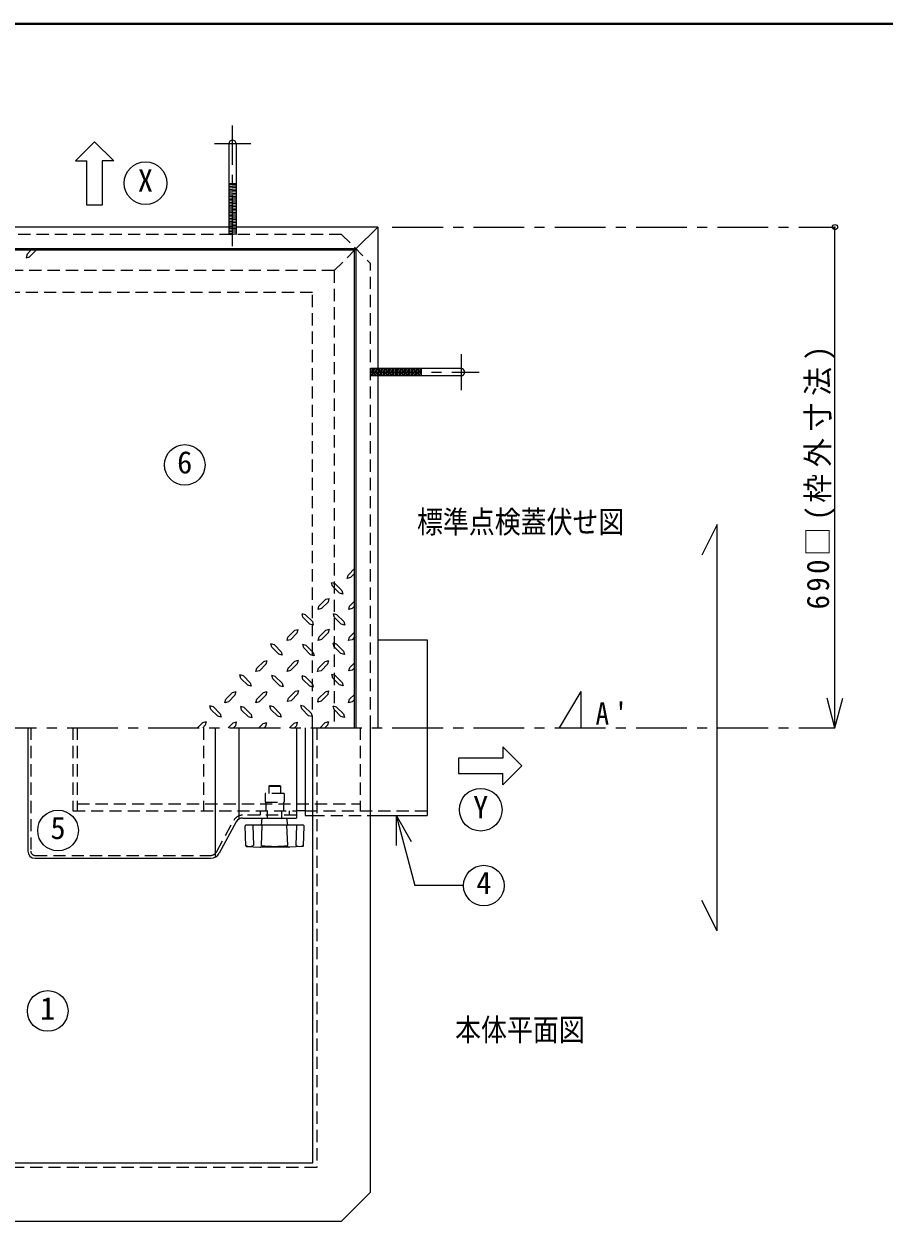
# Model space of a CAD drawing. Units: millimetres at full size, sheet at 1:7; details may follow other scales. Extents: x -1487 to 1348, y -983 to 984.
# Drawn here: x -229 to 364, y 159 to 984 of the extents above; entities that cross this region are included whole.
import ezdxf
from ezdxf.enums import TextEntityAlignment as Align

# ---------------------------------------------------------------- set-up
doc = ezdxf.new("R2010")
doc.units = ezdxf.units.MM
doc.header["$LTSCALE"] = 7
doc.header["$PDMODE"] = 32
doc.header["$PDSIZE"] = 3.5
doc.linetypes.add('CHAIN1', pattern=[8, 5, -1, 1, -1])
doc.linetypes.add('DASHED1', pattern=[1.8, 1.2, -0.6])
doc.layers.add('0-A', color=4, linetype='Continuous', lineweight=9)
doc.styles.add('ＭＳ ゴシック', font='')
doc.styles.get('ＭＳ ゴシック').set_extended_font_data('MS Gothic')

msp = doc.modelspace()

# ---------------------------------------------------------------- linework, layer by layer
at = {"layer": '0-A', "color": 1, "lineweight": 40}
msp.add_line((1347.643, 983.513), (-1487.357, 983.513), dxfattribs=at)
at = {"layer": '0-A', "linetype": 'CHAIN1'}
for p, q in [((-84.857, 830.412), (-84.857, 913.412)), ((-72.357, 900.912), (-97.357, 900.912)), ((25.143, 843.513), (330.143, 843.513)), ((72.541, 756.013), (72.541, 731.013)), ((10.143, 743.513), (85.041, 743.513)), ((155.143, 523.513), (140.143, 498.513)), ((155.143, 523.513), (155.143, 498.513)), ((-814.857, 498.513), (330.143, 498.513))]:
    msp.add_line(p, q, dxfattribs=at)
at = {"layer": '0-A', "color": 7, "lineweight": 18}
for p, q in [((-87.357, 900.912), (-87.357, 843.513)), ((-82.357, 900.912), (-82.357, 843.513)), ((15.143, 843.513), (-674.857, 843.513)), ((0.143, 828.513), (15.143, 843.513)), ((15.143, 843.513), (15.143, 498.513)), ((0.143, 828.513), (-659.857, 828.513)), ((0.143, 828.513), (0.143, 498.513)), ((72.541, 746.013), (15.143, 746.013)), ((72.541, 741.013), (15.143, 741.013)), ((15.143, 559.013), (49.143, 559.013)), ((49.143, 559.013), (49.143, 438.013)), ((-225.857, 498.513), (-225.857, 413.522)), ((-40.857, 498.513), (-40.857, 436.238)), ((-34.857, 498.513), (-34.857, 438.013)), ((-34.857, 438.013), (-29.857, 438.013)), ((10.143, 438.013), (49.143, 438.013)), ((27.762, 438.274), (27.762, 417.274)), ((27.762, 438.274), (40.775, 389.71)), ((27.762, 438.274), (38.262, 420.088)), ((-82.279, 433.632), (-93.991, 412.159)), ((-77.889, 436.238), (-40.857, 436.238)), ((-75.725, 417.172), (-76.209, 430.72)), ((-36.006, 431.238), (-75.709, 431.238)), ((-70.98, 431.238), (-70.48, 417.238)), ((-64.857, 431.238), (-64.357, 436.238)), ((-64.847, 417.238), (-64.347, 431.238)), ((-46.868, 417.238), (-47.368, 431.238)), ((-46.857, 431.238), (-47.357, 436.238)), ((-40.734, 431.238), (-41.234, 417.238)), ((-35.99, 417.172), (-35.506, 430.72)), ((-75.249, 416.691), (-66.098, 416.25)), ((-46.098, 416.238), (-65.616, 416.238)), ((-36.466, 416.691), (-45.617, 416.25)), ((-220.857, 408.522), (-99.748, 408.522)), ((74.291, 389.71), (40.775, 389.71))]:
    msp.add_line(p, q, dxfattribs=at)
at = {"layer": '0-A'}
for p, q in [((-185.107, 858.513), (-185.107, 889.138)), ((-174.607, 889.138), (-174.607, 858.513)), ((-166.732, 889.138), (-174.607, 889.138)), ((-82.357, 873.412), (-87.357, 873.412)), ((-87.357, 872.542), (-82.357, 872.95)), ((-87.357, 871.538), (-82.357, 871.947)), ((-87.357, 870.535), (-82.357, 870.943)), ((-87.357, 869.532), (-82.357, 869.94)), ((-87.357, 868.528), (-82.357, 868.937)), ((-87.357, 867.525), (-82.357, 867.933)), ((-87.357, 866.522), (-82.357, 866.93)), ((-174.607, 858.513), (-185.107, 858.513)), ((-87.357, 865.518), (-82.357, 865.927)), ((-87.357, 864.515), (-82.357, 864.923)), ((-87.357, 863.512), (-82.357, 863.92)), ((-87.357, 862.508), (-82.357, 862.917)), ((-87.357, 861.505), (-82.357, 861.913)), ((-87.357, 860.502), (-82.357, 860.91)), ((-87.357, 859.498), (-82.357, 859.907)), ((-87.357, 858.495), (-82.357, 858.903)), ((-87.357, 857.492), (-82.357, 857.9)), ((-87.357, 856.488), (-82.357, 856.897)), ((-87.357, 855.485), (-82.357, 855.893)), ((-87.357, 854.482), (-82.357, 854.89)), ((-87.357, 853.478), (-82.357, 853.887)), ((-87.357, 852.475), (-82.357, 852.883)), ((-87.357, 851.472), (-82.357, 851.88)), ((-87.357, 850.468), (-82.357, 850.877)), ((-87.357, 849.465), (-82.357, 849.873)), ((-87.357, 848.462), (-82.357, 848.87)), ((-87.357, 847.458), (-82.357, 847.867)), ((-87.357, 846.455), (-82.357, 846.863)), ((-87.357, 845.452), (-82.357, 845.86)), ((-87.357, 844.448), (-82.357, 844.857)), ((-86.524, 843.513), (-82.357, 843.853)), ((330.143, 498.513), (330.143, 843.513)), ((-223.695, 827.513), (-226.395, 824.813)), ((-220.137, 827.513), (-224.67, 823.088)), ((0.143, 828.513), (-0.857, 827.513)), ((15.143, 741.846), (15.483, 746.013)), ((16.078, 741.013), (16.486, 746.013)), ((17.081, 741.013), (17.49, 746.013)), ((18.085, 741.013), (18.493, 746.013)), ((19.088, 741.013), (19.496, 746.013)), ((20.091, 741.013), (20.5, 746.013)), ((21.095, 741.013), (21.503, 746.013)), ((22.098, 741.013), (22.506, 746.013)), ((23.101, 741.013), (23.51, 746.013)), ((24.105, 741.013), (24.513, 746.013)), ((25.108, 741.013), (25.516, 746.013)), ((26.111, 741.013), (26.52, 746.013)), ((27.115, 741.013), (27.523, 746.013)), ((28.118, 741.013), (28.526, 746.013)), ((29.121, 741.013), (29.53, 746.013)), ((30.125, 741.013), (30.533, 746.013)), ((31.128, 741.013), (31.536, 746.013)), ((32.131, 741.013), (32.54, 746.013)), ((33.135, 741.013), (33.543, 746.013)), ((34.138, 741.013), (34.546, 746.013)), ((35.141, 741.013), (35.55, 746.013)), ((36.145, 741.013), (36.553, 746.013)), ((37.148, 741.013), (37.556, 746.013)), ((38.151, 741.013), (38.56, 746.013)), ((39.155, 741.013), (39.563, 746.013)), ((40.158, 741.013), (40.566, 746.013)), ((41.161, 741.013), (41.57, 746.013)), ((42.165, 741.013), (42.573, 746.013)), ((43.168, 741.013), (43.576, 746.013)), ((44.171, 741.013), (44.58, 746.013)), ((45.041, 746.013), (45.041, 741.013)), ((-0.857, 608.233), (-5.282, 603.701)), ((-0.857, 604.676), (-3.557, 601.976)), ((-16.007, 595.976), (-16.607, 598.376)), ((-14.282, 597.776), (-16.607, 598.376)), ((-16.007, 595.976), (-11.282, 591.251)), ((-14.282, 597.776), (-9.482, 592.976)), ((-20.582, 587.051), (-25.307, 582.326)), ((-20.582, 587.051), (-18.182, 587.651)), ((-18.782, 585.326), (-18.182, 587.651)), ((-8.882, 590.651), (-11.282, 591.251)), ((-9.482, 592.976), (-8.882, 590.651)), ((-18.782, 585.326), (-23.582, 580.601)), ((-0.857, 585.701), (-4.232, 582.326)), ((-34.607, 576.326), (-36.932, 577.001)), ((-36.332, 574.601), (-36.932, 577.001)), ((-36.332, 574.601), (-31.607, 569.876)), ((-34.607, 576.326), (-29.807, 571.601)), ((-29.207, 569.276), (-31.607, 569.876)), ((-29.807, 571.601), (-29.207, 569.276)), ((-14.732, 574.526), (-15.332, 576.926)), ((-13.007, 576.326), (-15.332, 576.926)), ((-14.732, 574.526), (-10.007, 569.876)), ((-41.957, 565.676), (-46.682, 560.951)), ((-40.232, 563.951), (-44.957, 559.151)), ((-41.957, 565.676), (-39.557, 566.276)), ((-40.232, 563.951), (-39.557, 566.276)), ((-25.832, 558.701), (-25.232, 561.101)), ((-20.507, 565.826), (-25.232, 561.101)), ((-18.782, 564.101), (-23.507, 559.301)), ((-20.507, 565.826), (-18.107, 566.426)), ((-18.782, 564.101), (-18.107, 566.426)), ((-0.857, 564.326), (-4.232, 560.951)), ((-57.707, 553.901), (-58.382, 556.301)), ((-55.982, 555.626), (-58.382, 556.301)), ((-57.707, 553.901), (-52.982, 549.176)), ((-47.282, 558.551), (-46.682, 560.951)), ((-44.957, 559.151), (-47.282, 558.551)), ((-35.807, 553.451), (-36.482, 555.851)), ((-34.082, 555.176), (-36.482, 555.851)), ((-35.807, 553.451), (-31.082, 548.726)), ((-34.082, 555.176), (-29.357, 550.451)), ((-23.507, 559.301), (-25.832, 558.701)), ((-13.232, 556.001), (-15.557, 556.676)), ((-14.957, 554.276), (-15.557, 556.676)), ((-14.957, 554.276), (-10.232, 549.551)), ((-13.232, 556.001), (-8.432, 551.276)), ((-4.907, 558.551), (-4.232, 560.951)), ((-2.507, 559.151), (-4.907, 558.551)), ((-0.857, 560.801), (-2.507, 559.151)), ((-63.332, 544.226), (-60.932, 544.901)), ((-61.607, 542.501), (-60.932, 544.901)), ((-41.882, 544.376), (-39.482, 545.051)), ((-40.157, 542.651), (-39.482, 545.051)), ((-28.682, 548.126), (-31.082, 548.726)), ((-29.357, 550.451), (-28.682, 548.126)), ((-20.957, 544.226), (-18.557, 544.901)), ((-19.157, 542.501), (-18.557, 544.901)), ((-68.732, 537.176), (-68.057, 539.576)), ((-66.332, 537.776), (-68.732, 537.176)), ((-63.332, 544.226), (-68.057, 539.576)), ((-61.607, 542.501), (-66.332, 537.776)), ((-47.282, 537.251), (-46.607, 539.651)), ((-44.882, 537.926), (-47.282, 537.251)), ((-41.882, 544.376), (-46.607, 539.651)), ((-40.157, 542.651), (-44.882, 537.926)), ((-26.282, 537.176), (-25.607, 539.576)), ((-23.882, 537.776), (-26.282, 537.176)), ((-20.957, 544.226), (-25.607, 539.576)), ((-19.157, 542.501), (-23.882, 537.776)), ((-4.757, 537.626), (-4.157, 540.026)), ((-2.432, 538.226), (-4.757, 537.626)), ((-0.857, 543.199), (-4.157, 540.026)), ((-0.857, 539.801), (-2.432, 538.226)), ((-77.357, 534.251), (-79.757, 534.926)), ((-79.082, 532.526), (-79.757, 534.926)), ((-79.082, 532.526), (-74.357, 527.801)), ((-77.357, 534.251), (-72.632, 529.526)), ((-57.107, 532.151), (-57.782, 534.551)), ((-55.382, 533.876), (-57.782, 534.551)), ((-57.107, 532.151), (-52.382, 527.426)), ((-55.382, 533.876), (-50.657, 529.151)), ((-34.607, 533.576), (-36.932, 534.176)), ((-36.332, 531.776), (-36.932, 534.176)), ((-36.332, 531.776), (-31.607, 527.126)), ((-34.607, 533.576), (-29.807, 528.851)), ((-29.807, 528.851), (-29.207, 526.451)), ((-14.132, 534.551), (-16.457, 535.151)), ((-15.857, 532.751), (-16.457, 535.151)), ((-15.857, 532.751), (-11.132, 528.026)), ((-14.132, 534.551), (-9.332, 529.751)), ((-8.732, 527.426), (-11.132, 528.026)), ((-9.332, 529.751), (-8.732, 527.426)), ((-84.782, 522.851), (-89.432, 518.126)), ((-82.982, 521.126), (-87.707, 516.401)), ((-84.782, 522.851), (-82.382, 523.526)), ((-82.982, 521.126), (-82.382, 523.526)), ((-63.482, 522.851), (-68.207, 518.126)), ((-61.682, 521.126), (-66.482, 516.326)), ((-63.482, 522.851), (-61.082, 523.451)), ((-61.682, 521.126), (-61.082, 523.451)), ((-41.582, 523.601), (-46.307, 518.876)), ((-39.857, 521.876), (-44.582, 517.076)), ((-41.582, 523.601), (-39.182, 524.201)), ((-39.857, 521.876), (-39.182, 524.201)), ((-29.207, 526.451), (-31.607, 527.126)), ((-20.807, 523.301), (-25.532, 518.576)), ((-19.082, 521.576), (-23.807, 516.851)), ((-20.807, 523.301), (-18.407, 523.976)), ((-19.082, 521.576), (-18.407, 523.976)), ((-0.857, 521.501), (-4.232, 518.126)), ((-98.057, 512.876), (-100.457, 513.476)), ((-99.782, 511.076), (-100.457, 513.476)), ((-98.057, 512.876), (-93.332, 508.151)), ((-90.107, 515.726), (-89.432, 518.126)), ((-87.707, 516.401), (-90.107, 515.726)), ((-78.632, 510.626), (-79.232, 513.026)), ((-76.907, 512.426), (-79.232, 513.026)), ((-76.907, 512.426), (-72.107, 507.701)), ((-68.807, 515.726), (-68.207, 518.126)), ((-66.482, 516.326), (-68.807, 515.726)), ((-58.457, 511.076), (-59.057, 513.476)), ((-56.732, 512.876), (-59.057, 513.476)), ((-56.732, 512.876), (-51.932, 508.151)), ((-46.982, 516.476), (-46.307, 518.876)), ((-44.582, 517.076), (-46.982, 516.476)), ((-35.432, 513.176), (-37.832, 513.851)), ((-37.157, 511.451), (-37.832, 513.851)), ((-35.432, 513.176), (-30.707, 508.451)), ((-26.132, 516.176), (-25.532, 518.576)), ((-23.807, 516.851), (-26.132, 516.176)), ((-13.157, 512.726), (-15.482, 513.401)), ((-14.882, 511.001), (-15.482, 513.401)), ((-13.157, 512.726), (-8.357, 508.001)), ((-4.907, 515.726), (-4.232, 518.126)), ((-2.507, 516.401), (-4.907, 515.726)), ((-0.857, 518.051), (-2.507, 516.401)), ((330.143, 498.513), (324.707, 518.797)), ((330.143, 498.513), (335.578, 518.797)), ((-99.782, 511.076), (-95.057, 506.426)), ((-92.657, 505.751), (-95.057, 506.426)), ((-93.332, 508.151), (-92.657, 505.751)), ((-78.632, 510.626), (-73.907, 505.976)), ((-71.507, 505.301), (-73.907, 505.976)), ((-72.107, 507.701), (-71.507, 505.301)), ((-58.457, 511.076), (-53.732, 506.426)), ((-51.332, 505.751), (-53.732, 506.426)), ((-51.932, 508.151), (-51.332, 505.751)), ((-37.157, 511.451), (-32.432, 506.726)), ((-14.882, 511.001), (-10.157, 506.276)), ((-7.757, 505.601), (-10.157, 506.276)), ((-8.357, 508.001), (-7.757, 505.601)), ((-105.257, 502.151), (-109.04, 498.513)), ((-103.457, 500.426), (-105.37, 498.513)), ((-105.257, 502.151), (-102.857, 502.826)), ((-103.457, 500.426), (-102.857, 502.826)), ((-96.554, 409.497), (-96.554, 498.513)), ((-84.482, 501.776), (-87.875, 498.513)), ((-84.482, 501.776), (-82.082, 502.451)), ((-82.682, 500.051), (-84.22, 498.513)), ((-82.682, 500.051), (-82.082, 502.451)), ((-80.442, 498.513), (-80.442, 435.538)), ((-63.707, 501.476), (-66.67, 498.513)), ((-63.707, 501.476), (-61.307, 502.076)), ((-61.907, 499.676), (-63.07, 498.513)), ((-61.907, 499.676), (-61.307, 502.076)), ((-42.407, 501.701), (-45.595, 498.513)), ((-42.407, 501.701), (-40.007, 502.376)), ((-40.607, 499.976), (-42.07, 498.513)), ((-40.607, 499.976), (-40.007, 502.376)), ((-20.957, 502.151), (-24.595, 498.513)), ((-19.157, 500.426), (-21.343, 498.513)), ((-20.957, 502.151), (-18.557, 502.826)), ((-19.157, 500.426), (-18.557, 502.826)), ((101.393, 485.388), (101.393, 477.513)), ((70.768, 477.513), (70.768, 467.013)), ((101.393, 477.513), (70.768, 477.513)), ((70.768, 467.013), (101.393, 467.013)), ((-34.857, 441.238), (-40.857, 441.238))]:
    msp.add_line(p, q, dxfattribs=at)
at = {"layer": '0-A', "linetype": 'DASHED1'}
for p, q in [((-87.357, 843.445), (-86.524, 843.513)), ((-87.357, 843.513), (-87.357, 838.513)), ((-87.357, 842.442), (-82.357, 842.85)), ((-87.357, 841.438), (-82.357, 841.847)), ((-82.357, 843.513), (-82.357, 838.513)), ((-9.857, 838.513), (-649.857, 838.513)), ((-87.357, 840.435), (-82.357, 840.843)), ((-87.357, 839.432), (-82.357, 839.84)), ((-86.321, 838.513), (-82.357, 838.837)), ((-9.857, 838.513), (10.143, 818.513)), ((-14.857, 813.513), (-0.857, 827.513)), ((10.143, 498.513), (10.143, 818.513)), ((-14.857, 813.513), (-448.14, 813.513)), ((-14.857, 813.513), (-14.857, 498.513)), ((15.143, 746.013), (10.143, 746.013)), ((10.143, 742.05), (10.466, 746.013)), ((11.061, 741.013), (11.47, 746.013)), ((12.065, 741.013), (12.473, 746.013)), ((13.068, 741.013), (13.476, 746.013)), ((14.071, 741.013), (14.48, 746.013)), ((15.143, 741.013), (10.143, 741.013)), ((15.075, 741.013), (15.143, 741.846)), ((-223.857, 498.513), (-223.857, 413.522)), ((-194.857, 498.513), (-194.857, 441.238)), ((-191.857, 498.513), (-191.857, 441.238)), ((-104.857, 498.513), (-104.857, 441.238)), ((3.143, 498.513), (3.143, 441.238)), ((-59.857, 458.238), (-59.857, 453.238)), ((-59.857, 458.238), (-51.857, 458.238)), ((-191.857, 445.963), (3.143, 445.963)), ((-49.357, 453.238), (-62.357, 453.238)), ((-62.357, 453.238), (-62.357, 447.238)), ((-62.357, 447.238), (-49.357, 447.238)), ((-61.857, 447.238), (-61.857, 441.238)), ((-49.857, 447.238), (-49.857, 441.238)), ((-49.357, 453.238), (-49.357, 447.238)), ((-194.857, 441.238), (-40.857, 441.238)), ((-40.857, 438.238), (-77.889, 438.238)), ((-65.857, 441.238), (-65.857, 438.238)), ((-60.857, 436.238), (-60.857, 441.238)), ((-50.857, 436.238), (-50.857, 441.238)), ((-45.857, 441.238), (-45.857, 438.238)), ((-34.857, 441.238), (49.143, 441.238)), ((-29.857, 438.013), (10.143, 438.013)), ((-95.747, 413.117), (-84.034, 434.59)), ((-220.857, 410.522), (-99.808, 410.522))]:
    msp.add_line(p, q, dxfattribs=at)
at = {"layer": '0-A', "color": 5, "lineweight": 25}
for p, q in [((-0.857, 827.513), (-447.203, 827.513)), ((-0.857, 498.513), (-0.857, 827.513)), ((249.009, 638.513), (238.509, 617.513)), ((249.009, 358.513), (249.009, 638.513)), ((-29.857, 498.513), (-29.857, 198.513)), ((10.143, 178.513), (10.143, 498.513)), ((249.009, 358.513), (238.509, 379.513)), ((-29.857, 198.513), (-629.857, 198.513)), ((10.143, 178.513), (-9.857, 158.513)), ((-649.857, 158.513), (-9.857, 158.513))]:
    msp.add_line(p, q, dxfattribs=at)
at = {"layer": '0-A', "color": 7, "linetype": 'DASHED1', "lineweight": 18}
for p, q in [((-26.857, 498.513), (-26.857, 195.513)), ((-26.857, 195.513), (-632.857, 195.513))]:
    msp.add_line(p, q, dxfattribs=at)
at = {"layer": '0-A'}
for points in [[(-166.732, 889.138), (-179.857, 902.263), (-192.982, 889.138), (-185.107, 889.138)], [(-226.395, 824.813), (-227.07, 822.413), (-224.67, 823.088)], [(-3.557, 601.976), (-5.957, 601.301), (-5.282, 603.701)], [(-23.582, 580.601), (-25.907, 579.926), (-25.307, 582.326)], [(-0.857, 582.251), (-2.507, 580.601), (-4.832, 579.926), (-4.232, 582.326)], [(-13.007, 576.326), (-8.207, 571.601), (-7.607, 569.201), (-10.007, 569.876)], [(-55.982, 555.626), (-51.257, 550.901), (-50.582, 548.576), (-52.982, 549.176)], [(-8.432, 551.276), (-7.832, 548.951), (-10.232, 549.551)], [(-72.632, 529.526), (-72.032, 527.126), (-74.357, 527.801)], [(-50.657, 529.151), (-50.057, 526.751), (-52.382, 527.426)], [(-30.707, 508.451), (-30.032, 506.126), (-32.432, 506.726)], [(101.393, 485.388), (114.518, 472.263), (101.393, 459.138), (101.393, 467.013)]]:
    msp.add_lwpolyline(points, dxfattribs=at)
at = {"layer": '0-A', "linetype": 'DASHED1'}
for points in [[(-29.857, 498.513), (-29.857, 798.513), (-449.65, 798.513)], [(-59.857, 458.238), (-59.357, 458.738), (-52.357, 458.738), (-51.857, 458.238), (-51.857, 453.238)]]:
    msp.add_lwpolyline(points, dxfattribs=at)
at = {"layer": '0-A', "color": 7, "lineweight": 18}
for centre, radius in [((-144.857, 873.826), 14.7), ((-117.768, 679.603), 14), ((86.08, 442.013), 14.7), ((-205.06, 427.657), 14), ((88.291, 389.71), 14), ((-212.177, 303.297), 14)]:
    msp.add_circle(centre, radius, dxfattribs=at)
for centre, radius, start, end in [((-84.857, 900.912), 2.5, 0, 180), ((72.541, 743.513), 2.5, 270, 90), ((-77.889, 431.238), 5, 90, 151.38954), ((-75.709, 430.738), 0.5, 90, 182.04541), ((-36.006, 430.738), 0.5, 357.95459, 90), ((-220.857, 413.522), 5, 180, 270), ((-73.104, 423.87), 7.132, 248.41749, 291.58251), ((-75.225, 417.19), 0.5, 182.04541, 267.23949), ((-65.616, 426.238), 10, 267.23949, 270), ((-55.857, 497.793), 81.055, 263.6327, 276.3673), ((-46.098, 426.238), 10, 270, 272.76051), ((-38.611, 423.87), 7.132, 248.41749, 291.58251), ((-36.49, 417.19), 0.5, 272.76051, 357.95459), ((-100.137, 415.511), 7, 273.17983, 331.38954)]:
    msp.add_arc(centre, radius, start, end, dxfattribs=at)
at = {"layer": '0-A', "linetype": 'DASHED1'}
for centre, radius, start, end in [((-77.889, 431.238), 7, 90, 151.38954), ((-220.857, 413.522), 3, 180, 270), ((-100.137, 415.511), 5, 273.76262, 331.38954)]:
    msp.add_arc(centre, radius, start, end, dxfattribs=at)
at = {"layer": '0-A'}
msp.add_point((330.143, 843.513), dxfattribs=at)

# ---------------------------------------------------------------- texts
at = {"layer": '0-A', "color": 7, "style": 'ＭＳ ゴシック'}
for s, p in [('X', (-150.107, 863.326)), ('6', (-123.018, 669.103)), ('Y', (80.83, 431.513)), ('5', (-210.31, 417.157)), ('4', (83.041, 379.21)), ('1', (-217.427, 292.797))]:
    msp.add_text(s, height=15.4, dxfattribs=at).set_placement(p, align=Align.BOTTOM_LEFT)
at = {"layer": '0-A', "color": 7, "style": 'ＭＳ ゴシック', "width": 0.85}
for s, p in [('標準点検蓋伏せ図', (42.209, 628.013)), ('本体平面図', (68.459, 278.013))]:
    msp.add_text(s, height=15.4, dxfattribs=at).set_placement(p, align=Align.BOTTOM_LEFT)
at = {"layer": '0-A', "color": 7, "insert": (330.143, 580.013), "char_height": 15.4, "attachment_point": 7, "rotation": 90, "style": 'ＭＳ ゴシック'}
msp.add_mtext('\\T1.23;\\W0.95;690□(枠外寸法)', dxfattribs=at)
at = {"layer": '0-A', "color": 7, "insert": (165.143, 500.513), "char_height": 15.4, "attachment_point": 7, "style": 'ＭＳ ゴシック'}
msp.add_mtext("\\T1.36;\\W0.9;A'", dxfattribs=at)

doc.saveas('drawing.dxf')
